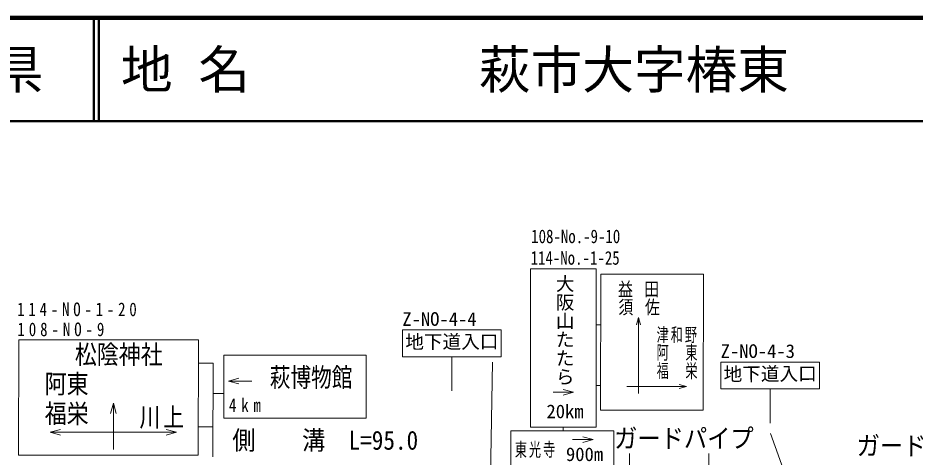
# Model space of a CAD drawing. Units: millimetres, scale not verified. Extents: x 40000 to 680000, y 20000 to 380000.
# Drawn here: x 360412 to 447228, y 337507 to 380000 of the extents above; entities that cross this region are included whole.
import ezdxf
from ezdxf.enums import TextEntityAlignment as Align

# ---------------------------------------------------------------- set-up
doc = ezdxf.new("R2010")
doc.units = ezdxf.units.MM
doc.header["$LTSCALE"] = 1000
for name, color, linetype, lineweight in [('M-STR-HTXT', 7, 'Continuous', 13), ('M-STR-STRC', 7, 'Continuous', 13), ('M-TTL', 2, 'Continuous', 140), ('M-TTL-LINE', 7, 'Continuous', 50)]:
    doc.layers.add(name, color=color, linetype=linetype, lineweight=lineweight)
doc.layers.add('M-TTL-TXT', color=7, linetype='Continuous')
doc.styles.add('@ＭＳ ゴシック', font='')
doc.styles.add('ＭＳ ゴシック', font='')
doc.styles.get('@ＭＳ ゴシック').set_extended_font_data('@MS Gothic')
doc.styles.get('ＭＳ ゴシック').set_extended_font_data('MS Gothic')

msp = doc.modelspace()

# ---------------------------------------------------------------- linework, layer by layer
at = {"layer": 'M-STR-HTXT'}
for p, q in [((419585, 333738), (419585, 337855)), ((427286, 333139), (427286, 337855))]:
    msp.add_line(p, q, dxfattribs=at)
at = {"layer": 'M-STR-STRC'}
for p, q in [((416356, 355723), (410021, 355723)), ((410021, 355723), (410021, 340402)), ((416356, 340402), (416356, 355723)), ((416800, 342056), (416810, 355197)), ((420471, 343643), (420477, 351007)), ((416356, 350317), (416807, 350317)), ((407185, 349809), (397612, 349809)), ((397612, 349809), (397612, 347220)), ((407185, 347220), (407185, 349809)), ((377877, 348836), (377869, 337692)), ((377875, 346594), (379291, 346593)), ((379291, 346593), (379285, 337535)), ((397612, 347220), (407185, 347220)), ((402398, 343907), (402398, 347220)), ((405987, 325678), (406340, 346702)), ((437993, 346702), (428420, 346702)), ((428420, 346702), (428420, 344113)), ((437993, 344113), (437993, 346702)), ((383052, 344859), (380798, 344861)), ((416356, 344433), (416802, 344433)), ((419330, 344346), (425095, 344342)), ((428420, 344113), (437993, 344113)), ((433207, 340800), (433207, 344113)), ((379289, 343661), (380269, 343660)), ((412200, 343773), (414178, 343773)), ((369649, 339905), (369651, 342721)), ((426739, 342049), (416800, 342056)), ((426739, 342049), (416800, 342056)), ((377871, 340433), (379287, 340432)), ((410021, 340402), (416356, 340402)), ((413189, 340402), (413189, 340037)), ((369649, 339905), (363536, 339909)), ((369648, 338241), (369649, 339905)), ((369649, 339905), (375762, 339900)), ((418082, 340037), (408107, 340037)), ((408107, 340037), (408107, 336455)), ((418082, 336455), (418082, 340037)), ((443428, 311066), (433249, 339798)), ((414088, 339199), (416065, 339199)), ((377869, 337692), (360479, 337705))]:
    msp.add_line(p, q, dxfattribs=at)
for points in [[(416810, 355197), (426749, 355189), (426739, 342049)], [(416810, 355197), (426749, 355189), (426739, 342049)], [(420280, 350307), (420477, 351007), (420672, 350307)], [(360479, 337705), (360487, 348849), (377877, 348836)], [(394121, 341268), (380330, 341278), (380334, 347372)], [(380334, 347372), (394125, 347362), (394121, 341268)], [(381797, 344580), (380798, 344861), (381798, 345140)], [(413178, 344053), (414178, 343773), (413178, 343493)], [(424396, 344538), (425095, 344342), (424395, 344146)], [(369370, 341722), (369651, 342721), (369930, 341721)], [(364536, 339629), (363536, 339909), (364536, 340189)], [(374762, 340181), (375762, 339900), (374762, 339621)], [(415065, 339479), (416065, 339199), (415065, 338919)]]:
    msp.add_lwpolyline(points, dxfattribs=at)
at = {"layer": 'M-TTL'}
msp.add_line((680000, 380000), (40000, 380000), dxfattribs=at)
at = {"layer": 'M-TTL-LINE'}
for p, q in [((367750, 380000), (367750, 370000)), ((368250, 380000), (368250, 370000)), ((40000, 370000), (680000, 370000))]:
    msp.add_line(p, q, dxfattribs=at)

# ---------------------------------------------------------------- texts
at = {"layer": 'M-STR-HTXT', "style": 'ＭＳ ゴシック', "width": 0.9}
for s, p in [('側\u3000\u3000溝\u3000L=95.0', (381159, 337667)), ('ガードパイプ', (418108, 337855)), ('ガードパイプ', (441577, 337139))]:
    msp.add_text(s, height=1833, dxfattribs=at).set_placement(p, align=Align.BOTTOM_LEFT)
at = {"layer": 'M-STR-STRC', "style": 'ＭＳ ゴシック'}
for s, height, width, p in [('108-No.-9-10', 1320, 0.8, (410081, 357809)), ('114-No.-1-25', 1320, 0.8, (410021, 355723)), ('松陰神社', 1833, 0.85, (365921, 345974)), ('萩博物館', 1833, 0.8, (384781, 343752)), ('阿東', 1833, 0.85, (363003, 343117)), ('福栄', 1833, 0.85, (363003, 340244))]:
    msp.add_text(s, height=height, dxfattribs=dict(at, width=width)).set_placement(p, align=Align.BOTTOM_LEFT)
at = {"layer": 'M-STR-STRC'}
for s, rotation, style, p in [('大阪山たたら', 270, '@ＭＳ ゴシック', (412289, 355197)), ('地下道入口', 0.338, 'ＭＳ ゴシック', (397904, 347588)), ('地下道入口', 0.338, 'ＭＳ ゴシック', (428712, 344481))]:
    msp.add_text(s, height=1320, rotation=rotation, dxfattribs=dict(at, style=style)).set_placement(p, align=Align.BOTTOM_LEFT)
at = {"layer": 'M-STR-STRC', "style": 'ＭＳ ゴシック'}
for s, p in [('Z-NO-4-4', (397612, 349809)), ('Z-NO-4-3', (428420, 346702))]:
    msp.add_text(s, height=1320, dxfattribs=at).set_placement(p, align=Align.BOTTOM_LEFT)
msp.add_text('20km', height=1320, dxfattribs=at).set_placement((413356, 341928), align=Align.MIDDLE_CENTER)
msp.add_text('900m', height=1320, dxfattribs=at).set_placement((415244, 336723), align=Align.BOTTOM_CENTER)
at = {"layer": 'M-STR-STRC', "attachment_point": 7, "style": 'ＭＳ ゴシック'}
for s, insert, char_height in [('\\T1.17;\\W0.8;益\\~田', (418486, 352959), 1320), ('\\T1.51;\\W0.8;114-NO-1-20', (360341, 351122), 1320), ('\\T1.19;\\W0.8;須\\~佐\\~', (418524, 351208), 1320), ('\\T1.53;\\W0.8;108-NO-9', (360363, 349184), 1320), ('\\T1.17;\\W0.65;津和野', (422217, 348542), 1320), ('\\T1.19;\\W0.65;阿\u3000東\\~', (422217, 346829), 1320), ('\\T1.19;\\W0.65;福\u3000栄\\~', (422217, 345040), 1320), ('\\T1.65;\\W0.8;4km', (380834, 341873), 1320), ('\\T1.15;\\W0.8;川上\\~\\~', (372176, 340244), 1833), ('\\T1.17;\\W0.65;東光寺', (408495, 337429), 1320)]:
    msp.add_mtext(s, dxfattribs=dict(at, insert=insert, char_height=char_height))
at = {"layer": 'M-TTL-TXT', "style": 'ＭＳ ゴシック'}
msp.add_text('山\u3000口\u3000県', height=3666, dxfattribs=at).set_placement((350375, 375000), align=Align.MIDDLE_CENTER)
for s, p in [('地 名', (370380, 375000)), ('萩市大字椿東', (405024, 375000))]:
    msp.add_text(s, height=3666, dxfattribs=at).set_placement(p, align=Align.MIDDLE_LEFT)

doc.saveas('drawing.dxf')
